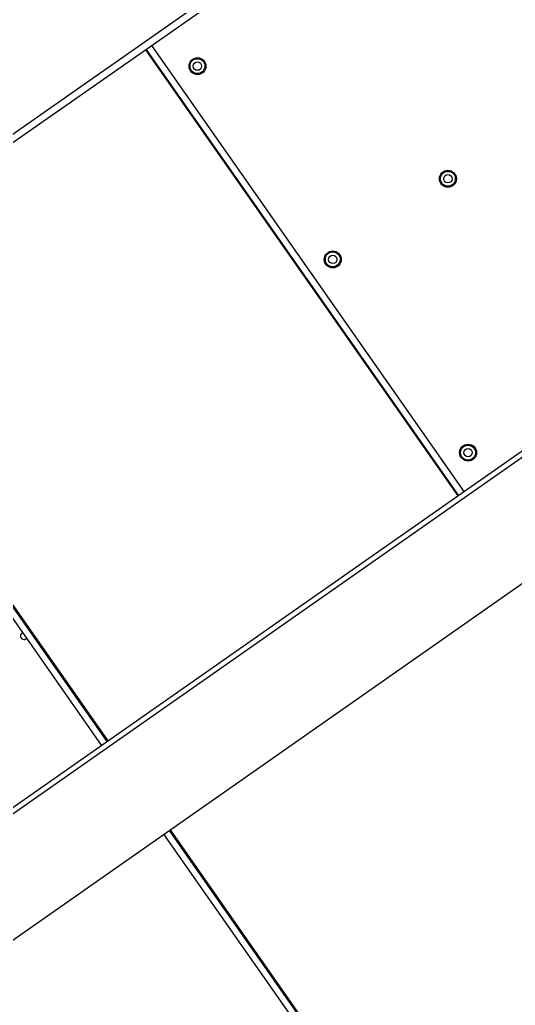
# Model space of a CAD drawing. Header units: millimetres. Extents: x 152904052 to 153933663, y 538271515 to 539240469.
# Drawn here: x 153333359 to 153333655, y 538932772 to 538933362 of the extents above; entities that cross this region are included whole.
import ezdxf

# ---------------------------------------------------------------- set-up
doc = ezdxf.new("R2010")
doc.units = ezdxf.units.MM
doc.layers.add('POWR', color=5, linetype='Continuous')

msp = doc.modelspace()

# ---------------------------------------------------------------- linework, layer by layer
at = {"layer": 'POWR', "color": 7}
for p, q in [((153334675.52, 538934217.81), (153332879.94, 538932960.53)), ((153333757.56, 538933570.04), (153332911.78, 538932977.82)), ((153333434.19, 538933343.62), (153333620.84, 538933077.06)), ((153333621.25, 538933077.35), (153333434.6, 538933343.9)), ((153333624.52, 538933079.65), (153333437.88, 538933346.2)), ((153333099.24, 538932711.84), (153333943.79, 538933303.2)), ((153333101.02, 538932709.3), (153333945.57, 538933300.66)), ((153333136.52, 538932658.6), (153333981.07, 538933249.95)), ((153333411.13, 538932930.23), (153333224.49, 538933196.78)), ((153333224.9, 538933197.07), (153333411.54, 538932930.52)), ((153333407.86, 538932927.93), (153333221.22, 538933194.49)), ((153333691.55, 538932522.78), (153333445.14, 538932874.69)), ((153333694.82, 538932525.08), (153333448.42, 538932876.98)), ((153333448.83, 538932877.27), (153333695.23, 538932525.36))]:
    msp.add_line(p, q, dxfattribs=at)
for centre, radius in [((153333465.17, 538933333.81), 5.06), ((153333465.17, 538933333.81), 4.44), ((153333465.17, 538933333.81), 2.5), ((153333614.85, 538933266.49), 5.06), ((153333614.85, 538933266.49), 4.44), ((153333614.85, 538933266.49), 2.5), ((153333546.05, 538933218.31), 5.06), ((153333546.05, 538933218.31), 4.44), ((153333546.05, 538933218.31), 2.5), ((153333626.92, 538933102.81), 5.06), ((153333626.92, 538933102.81), 4.44), ((153333626.92, 538933102.81), 2.5)]:
    msp.add_circle(centre, radius, dxfattribs=at)
msp.add_arc((153333361.46, 538932993.23), 2.1, 109.81689, 320.18311, dxfattribs=at)

doc.saveas('drawing.dxf')
